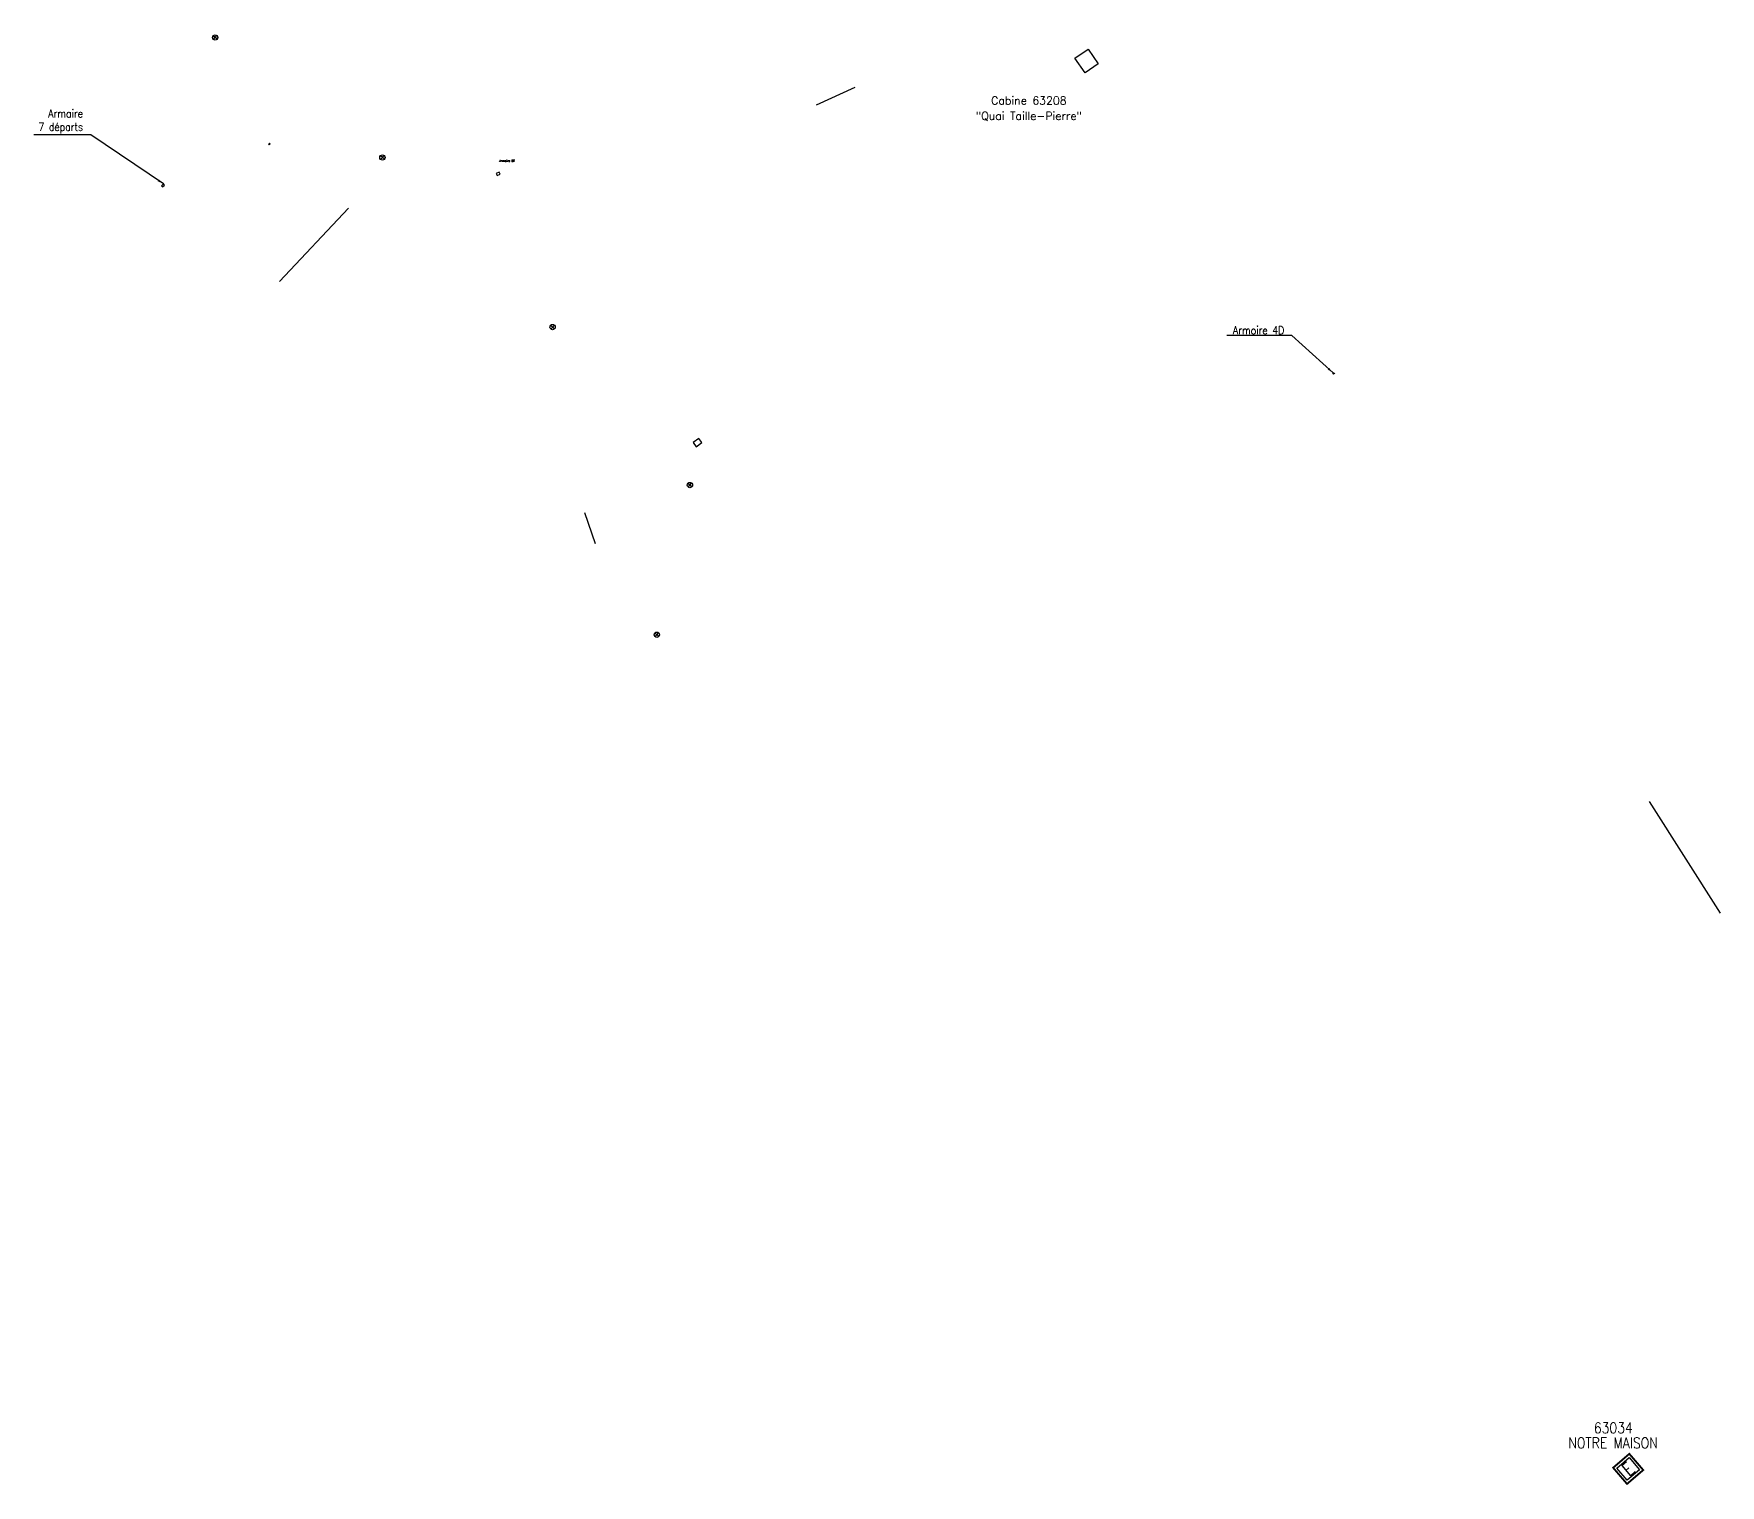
# Model space of a CAD drawing. Header units: millimetres. Extents: x 81001 to 81976, y 143860 to 145000.
# Drawn here: x 81001.1 to 81317.3, y 143859.6 to 144131.7 of the extents above; entities that cross this region are included whole.
import ezdxf
from ezdxf.enums import TextEntityAlignment as Align

# ---------------------------------------------------------------- set-up
doc = ezdxf.new("R2010")
doc.units = ezdxf.units.MM
doc.layers.get('0').update_dxf_attribs({"linetype": 'CONTINUOUS'})
for name, color, linetype in [('BB01', 7, 'CONTINUOUS'), ('BB08', 7, 'CONTINUOUS'), ('BR12', 7, 'CONTINUOUS'), ('BR15', 7, 'CONTINUOUS'), ('M_200', 7, 'CONTINUOUS'), ('W0100', 7, 'CONTINUOUS'), ('W0430', 7, 'CONTINUOUS')]:
    doc.layers.add(name, color=color, linetype=linetype)
doc.styles.add('M_ROMANS', font='ROMANS.shx', dxfattribs={"width": 0.75})
doc.styles.get("Standard").update_dxf_attribs({"font": 'romans.shx', "width": 0.85})
doc.dimstyles.get("Standard").update_dxf_attribs({"dimtxt": 1.5, "dimasz": 1.2, "dimexe": 0.625, "dimexo": 0.625, "dimgap": 0.25, "dimtad": 1, "dimdec": 1, "dimzin": 0, "dimdsep": 46, "dimtxsty": 'Standard', "dimcen": -0.5, "dimadec": 0, "dimazin": 0, "dimtfac": 1, "dimtdec": 1, "dimtmove": 0, "dimatfit": 3, "dimfxl": 0, "dimtolj": 1, "dimtzin": 0, "dimarcsym": 0})

# ---------------------------------------------------------------- blocks, each defined once
blk = doc.blocks.new('AVALOIR')
at = {"layer": 'BR15'}
for p, q in [((-0.1, 0.19), (-0.19, 0.18)), ((-0.19, 0.18), (-0.18, -0.01)), ((-0.01, 0.19), (-0.1, 0.19)), ((-0.1, 0.19), (-0.09, 0)), ((-0.09, 0), (0, 0)), ((0.08, 0.2), (-0.01, 0.19)), ((0, 0), (-0.01, 0.19)), ((0, 0), (0.09, 0)), ((0.17, 0.2), (0.08, 0.2)), ((0.09, 0), (0.08, 0.2)), ((0.09, 0), (0.18, 0.01)), ((0.18, 0.01), (0.17, 0.2)), ((-0.18, -0.01), (-0.09, 0))]:
    blk.add_line(p, q, dxfattribs=at)
blk = doc.blocks.new('BR1209')
at = {"color": 0, "linetype": 'Continuous', "flags": 128}
for points in [[(-0.5, 0), (0.5, 0)], [(0, 0.5), (0, -0.5)]]:
    blk.add_lwpolyline(points, dxfattribs=at)
at = {"color": 0, "linetype": 'Continuous'}
blk.add_circle((0, 0), 0.5, dxfattribs=at)
at = {"color": 0, "linetype": 'Continuous', "width": 0.75}
blk.add_attdef('NUM', text='', height=1.2, dxfattribs=at).set_placement((0, 2), align=Align.MIDDLE)
at = {"color": 0, "linetype": 'Continuous', "width": 0.75, "flags": 3}
for tag, p in [('DEF_LEG', (0, -10)), ('DEF_COUP', (0, -12.5)), ('DEF_TYPE', (0, -15))]:
    blk.add_attdef(tag, text='', height=1.2, dxfattribs=at).set_placement(p, align=Align.MIDDLE)
blk = doc.blocks.new('M_200_56')
at = {"color": 0, "linetype": 'Continuous', "const_width": 0.35, "flags": 128}
blk.add_lwpolyline([(2, 2), (2, -2), (-2, -2), (-2, 2)], close=True, dxfattribs=at)
at = {"color": 0, "linetype": 'Continuous'}
blk.add_lwpolyline([(-1.5, 1.5), (1.5, 1.5), (1.5, -1.5), (-1.5, -1.5)], close=True, dxfattribs=at)
at = {"color": 0, "linetype": 'Continuous', "width": 0.85}
blk.add_text('E', height=2.5, dxfattribs=at).set_placement((0, 0), align=Align.MIDDLE_CENTER)
for tag, p in [('NUM', (0, 15.06)), ('NOM', (0, 8.65))]:
    blk.add_attdef(tag, text='', height=4, dxfattribs=at).set_placement(p, align=Align.MIDDLE)
at = {"color": 0, "linetype": 'Continuous', "style": 'M_ROMANS', "width": 0.75, "flags": 3}
for tag, p in [('DEF_LEG', (-0.13, -4.99)), ('DEF_COUP', (-0.13, -7.49)), ('DEF_TYPE', (-0.13, -9.99))]:
    blk.add_attdef(tag, text='', height=1.2, dxfattribs=at).set_placement(p, align=Align.MIDDLE)

msp = doc.modelspace()

# ---------------------------------------------------------------- linework, layer by layer
at = {"layer": 'BB01'}
for p, q in [((81196.32, 144127.12), (81198.78, 144128.84)), ((81198.22, 144124.39), (81196.32, 144127.12)), ((81198.78, 144128.84), (81200.68, 144126.1)), ((81200.68, 144126.1), (81198.22, 144124.39))]:
    msp.add_line(p, q, dxfattribs=at)
at = {"layer": 'BB01', "linetype": 'Continuous'}
msp.add_line((81303.95, 143987.77), (81317.3, 143966.87), dxfattribs=at)
at = {"layer": 'BB01', "flags": 128}
for points in [[(81087.85, 144105.52), (81088.01, 144105.15), (81088.55, 144105.38), (81088.38, 144105.76)], [(81025.07, 144103.22), (81025.26, 144102.99), (81025.67, 144103.32), (81025.48, 144103.56)], [(81124.75, 144055.06), (81125.29, 144054.3), (81126.35, 144055.06), (81125.81, 144055.81)]]:
    msp.add_lwpolyline(points, close=True, dxfattribs=at)
at = {"layer": 'W0100', "color": 253}
msp.add_line((81047.2, 144085.29), (81060.15, 144099.02), dxfattribs=at)
at = {"layer": 'W0100', "color": 252}
for points in [[(81155.06, 144121.66), (81147.81, 144118.33)], [(81106.42, 144036.07), (81104.47, 144041.93)]]:
    msp.add_lwpolyline(points, dxfattribs=at)
at = {"layer": 'W0100'}
msp.add_lwpolyline([(81244.7, 144068), (81244.91, 144068.15), (81244.99, 144068.04), (81244.77, 144067.89)], close=True, dxfattribs=at)

# ---------------------------------------------------------------- block references
at = {"layer": 'BR12', "color": 252, "rotation": 139.2464204029721}
for p in [(81035.14, 144131.01), (81066.49, 144108.52), (81098.4, 144076.73), (81124.14, 144047.1), (81117.94, 144019.05)]:
    msp.add_blockref('BR1209', p, dxfattribs=at)
at = {"layer": 'BR15'}
for xscale, yscale, zscale, rotation in [(0.8, 0.8, 0.8, 35.66314771324816), (0.8000000000004814, 0.8000000000004814, 0.8000000000004814, 35.66314771321868)]:
    msp.add_blockref('AVALOIR', (81045.35, 144110.96), dxfattribs=dict(at, xscale=xscale, yscale=yscale, zscale=zscale, rotation=rotation))
at = {"layer": 'M_200'}
ref = msp.add_blockref('M_200_56', (81300.04, 143862.67), dxfattribs=dict(at, rotation=40.63302692351848))
ref.add_attrib('NUM', '63034', dxfattribs={"layer": '0', "color": 0, "linetype": 'Continuous', "height": 2, "width": 0.85}).set_placement((81297.25, 143870.36), align=Align.MIDDLE)
ref.add_attrib('NOM', 'NOTRE MAISON', dxfattribs={"layer": '0', "color": 0, "linetype": 'Continuous', "height": 2, "width": 0.85}).set_placement((81297.21, 143867.54), align=Align.MIDDLE)

# ---------------------------------------------------------------- texts
at = {"insert": (81010.36, 144113), "char_height": 1.5, "attachment_point": 9}
msp.add_mtext('Armaire\\P7 départs', dxfattribs=at)
at = {"layer": 'BB08'}
for s, p in [('Cabine 63208', (81187.69, 144119.23)), ('"Quai Taille-Pierre"', (81187.69, 144116.27))]:
    msp.add_text(s, height=1.5, dxfattribs=at).set_placement(p, align=Align.MIDDLE)
msp.add_text('Armoire BT', height=0.4, dxfattribs=at).set_placement((81088.39, 144107.7))
at = {"layer": 'W0430', "linetype": 'Continuous', "insert": (81235.56, 144075.37), "char_height": 1.5, "attachment_point": 9}
msp.add_mtext('Armoire 4D', dxfattribs=at)

# ---------------------------------------------------------------- leaders
at = {"annotation_type": 0, "has_hookline": 1, "hookline_direction": 1, "text_width": 9.23}
msp.add_leader([(81025.48, 144103.56), (81011.81, 144112.75), (81010.61, 144112.75)], dimstyle='Standard', override={"dimgap": 0.25, "dimtad": 1}, dxfattribs=at)
at = {"layer": 'W0430', "linetype": 'Continuous', "annotation_type": 0, "has_hookline": 1, "hookline_direction": 1, "text_width": 10.75}
msp.add_leader([(81244.72, 144068.13), (81237.01, 144075.12), (81235.81, 144075.12)], dimstyle='Standard', dxfattribs=at)

doc.saveas('drawing.dxf')
